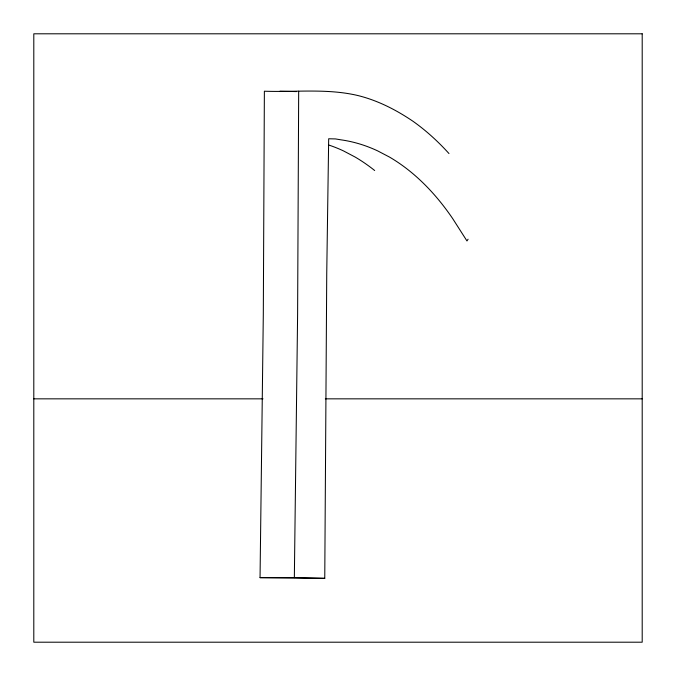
<?xml version="1.0" encoding="UTF-8"?>
<svg xmlns="http://www.w3.org/2000/svg" width="676" height="676" viewBox="0 0 676 676"><rect width="100%" height="100%" fill="white"/><g stroke="black" fill="none" stroke-linecap="round" stroke-linejoin="round"><path stroke-width="1.01" d="M298.674 91.201L297.609 314.281L294.347 577.642L260.049 577.65L263.31 314.289L264.375 91.209C295.513 92.308 327.294 88.269 357.934 95.544C377.766 100.445 396.085 109.833 412.935 121.232A349.12 218.787 90 0 1 448.982 153.545M260.049 577.65L324.759 578.343L326.745 273.172L328.68 138.766L335.499 138.926L341.084 139.856A301.851 189.196 90 0 1 377.639 150.875L389.444 157.043A301.851 189.196 90 0 1 452.667 218.576L466.981 240.969L468.071 239.203M33.8 398.84L263.006 398.84M325.325 398.84L642.2 398.84M279.965 91.209L296.553 91.59M294.347 577.642L324.759 578.343M328.519 144.951A301.851 189.212 -90 0 1 343.349 150.841L355.145 157.052A301.859 189.187 90 0 1 374.681 170.521M642.2 33.8L33.8 33.8L33.8 642.2L642.2 642.2L642.2 33.8"/></g></svg>
